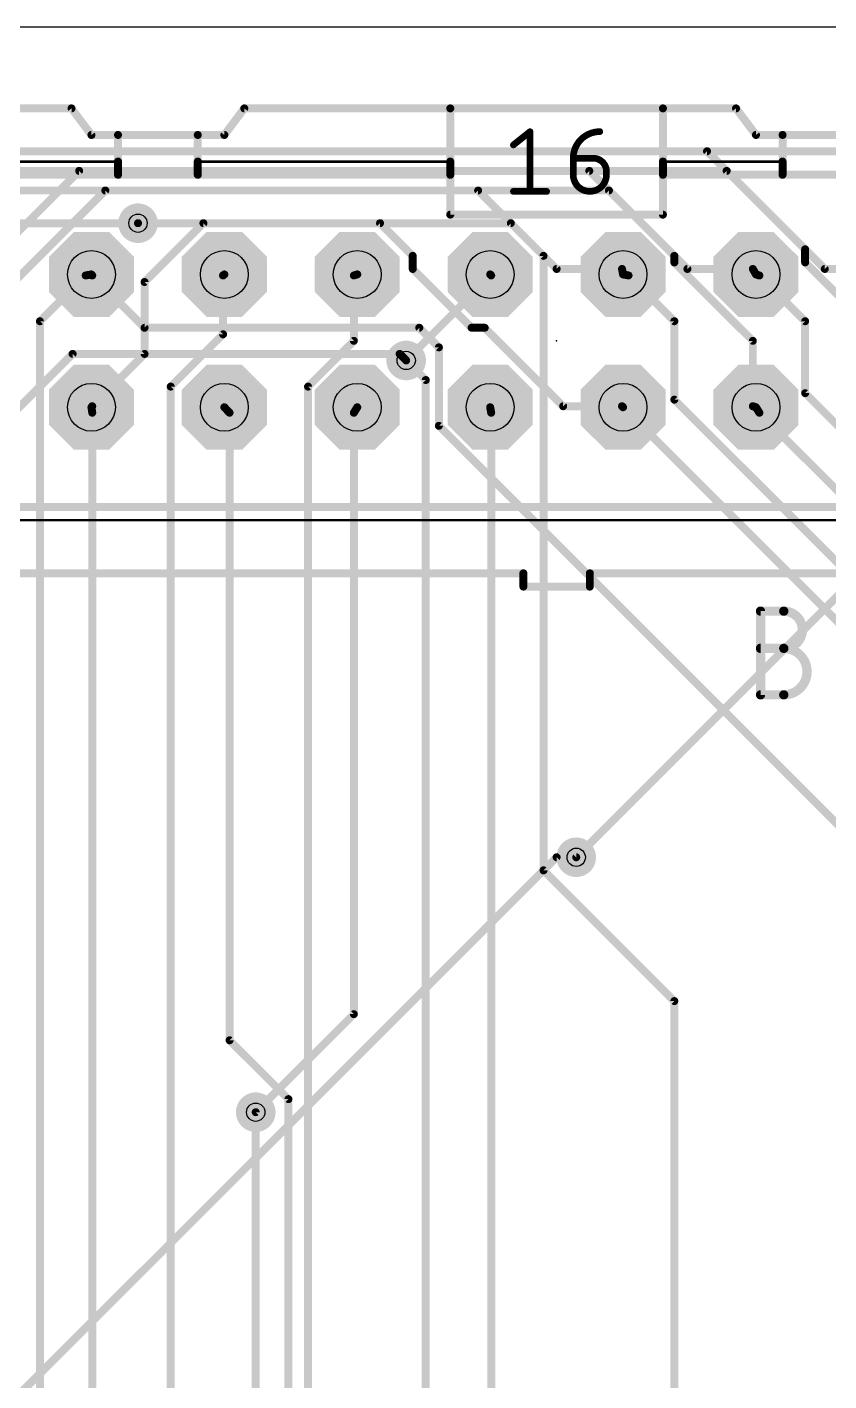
# Model space of a CAD drawing. Extents: x 0 to 200, y 0 to 49.
# Drawn here: x 23.88 to 39.2, y 22.11 to 48 of the extents above; entities that cross this region are included whole.
import ezdxf

# ---------------------------------------------------------------- set-up
doc = ezdxf.new("R2010")
doc.units = 0
for name, color, linetype in [('1', 12, 'CONTINUOUS'), ('16', 132, 'CONTINUOUS'), ('17', 110, 'CONTINUOUS'), ('18', 110, 'CONTINUOUS'), ('20', 31, 'CONTINUOUS'), ('21', 253, 'CONTINUOUS'), ('23', 53, 'CONTINUOUS'), ('25', 253, 'CONTINUOUS'), ('29', 253, 'CONTINUOUS'), ('30', 253, 'CONTINUOUS'), ('44', 253, 'CONTINUOUS'), ('51', 253, 'CONTINUOUS')]:
    doc.layers.add(name, color=color, linetype=linetype)

# ---------------------------------------------------------------- blocks, each defined once
blk = doc.blocks.new('RECT')
blk.add_solid([(-0.5, -0.5), (0.5, -0.5), (-0.5, 0.5), (0.5, 0.5)])
blk = doc.blocks.new('OCTAGONP')
at = {"const_width": 0.5}
blk.add_lwpolyline([(-0.25, -0.1036), (-0.25, 0.1036), (-0.1036, 0.25), (0.1036, 0.25), (0.25, 0.1036), (0.25, -0.1036), (0.1036, -0.25), (-0.1036, -0.25), (-0.25, -0.1036), (-0.25, 0.1036)], dxfattribs=at)
blk = doc.blocks.new('ROUNDV')
at = {"const_width": 0.5}
blk.add_lwpolyline([(0, -0.25, 1), (0, 0.25, 1), (0, -0.25)], format="xyb", dxfattribs=at)

msp = doc.modelspace()

# ---------------------------------------------------------------- linework, layer by layer
at = {"layer": '1', "const_width": 0.1524}
for points in [[(16.375, 45.625), (39.375, 45.625)], [(17.25, 45.25), (37.25, 45.25)], [(37.25, 45.25), (39.125, 43.375)], [(19.625, 44.875), (35, 44.875)], [(35, 44.875), (36.5, 43.375)], [(21.5, 44.25), (26, 44.25)], [(26.125, 43.125), (27.25, 44.25)], [(27.25, 44.25), (33.125, 44.25)], [(33.125, 44.25), (33.75, 43.625)], [(33.75, 43.625), (33.75, 31.875)], [(25, 43.25), (24.125, 42.375)], [(25, 43.25), (25.11, 43.27)], [(27.625, 43.25), (27.65, 43.27)], [(27.625, 42.125), (27.625, 43.25)], [(30.125, 43.25), (30.19, 43.27)], [(30.125, 42), (30.125, 43.25)], [(32.75, 43.25), (31.125, 41.625)], [(32.75, 43.25), (32.73, 43.27)], [(36.5, 43.375), (37.75, 43.375)], [(37.75, 43.375), (37.81, 43.27)], [(39.125, 43.375), (40.25, 43.375)], [(26.125, 41.75), (26.125, 43.125)], [(24.125, 42.375), (24.125, 8)], [(26.625, 41.125), (27.625, 42.125)], [(29.25, 41.125), (30.125, 42)], [(25.125, 40.75), (26.125, 41.75)], [(31.125, 41.625), (31.5, 41.25)], [(26.625, 15.125), (26.625, 41.125)], [(29.25, 17.5), (29.25, 41.125)], [(31.5, 41.25), (31.5, 16.125)], [(25.125, 40.75), (25.11, 40.73)], [(25.125, 40.625), (25.11, 40.73)], [(25.125, 40.625), (25.125, 14.375)], [(27.75, 40.625), (27.65, 40.73)], [(27.75, 28.625), (27.75, 40.625)], [(32.75, 40.625), (32.73, 40.73)], [(32.75, 17.125), (32.75, 40.625)], [(34.375, 32.125), (42.875, 40.625)], [(33.75, 31.875), (36.25, 29.375)], [(36.25, 29.375), (36.25, 14.375)], [(28.875, 27.5), (27.75, 28.625)], [(28.875, 16.625), (28.875, 27.5)], [(28.25, 16.75), (28.25, 27.25)]]:
    msp.add_lwpolyline(points, dxfattribs=at)
at = {"layer": '1', "const_width": 0.0762}
for points in [[(37.2769, 45.2769, 1), (37.2231, 45.2231)], [(37.25, 45.2119, 1), (37.25, 45.2881)], [(35.0269, 44.9019, 1), (34.9731, 44.8481)], [(35, 44.8369, 1), (35, 44.9131)], [(26, 44.2119, 1), (26, 44.2881)], [(27.25, 44.2881, 1), (27.25, 44.2119)], [(27.2769, 44.2231, 1), (27.2231, 44.2769)], [(33.1519, 44.2769, 1), (33.0981, 44.2231)], [(33.125, 44.2119, 1), (33.125, 44.2881)], [(33.7881, 43.625, 1), (33.7119, 43.625)], [(33.7231, 43.5981, 1), (33.7769, 43.6519)], [(24.9932, 43.2875, 1), (25.0068, 43.2125)], [(25.0269, 43.2231, 1), (24.9731, 43.2769)], [(25.1168, 43.2325, 1), (25.1032, 43.3075)], [(27.6631, 43.25, 1), (27.5869, 43.25)], [(27.6012, 43.2798, 1), (27.6488, 43.2202)], [(27.6738, 43.2402, 1), (27.6262, 43.2998)], [(30.1631, 43.25, 1), (30.0869, 43.25)], [(30.1138, 43.2864, 1), (30.1362, 43.2136)], [(30.2012, 43.2336, 1), (30.1788, 43.3064)], [(32.7569, 43.2969, 1), (32.7031, 43.2431)], [(32.7769, 43.2231, 1), (32.7231, 43.2769)], [(32.7231, 43.2231, 1), (32.7769, 43.2769)], [(36.5, 43.4131, 1), (36.5, 43.3369)], [(36.4731, 43.3481, 1), (36.5269, 43.4019)], [(37.7831, 43.3939, 1), (37.7169, 43.3561)], [(37.75, 43.3369, 1), (37.75, 43.4131)], [(37.7769, 43.2511, 1), (37.8431, 43.2889)], [(39.125, 43.4131, 1), (39.125, 43.3369)], [(39.0981, 43.3481, 1), (39.1519, 43.4019)], [(26.1631, 43.125, 1), (26.0869, 43.125)], [(26.0981, 43.1519, 1), (26.1519, 43.0981)], [(24.1631, 42.375, 1), (24.0869, 42.375)], [(24.0981, 42.4019, 1), (24.1519, 42.3481)], [(27.6519, 42.0981, 1), (27.5981, 42.1519)], [(27.5869, 42.125, 1), (27.6631, 42.125)], [(30.0869, 42, 1), (30.1631, 42)], [(30.1519, 41.9731, 1), (30.0981, 42.0269)], [(26.0869, 41.75, 1), (26.1631, 41.75)], [(26.1519, 41.7231, 1), (26.0981, 41.7769)], [(31.1519, 41.6519, 1), (31.0981, 41.5981)], [(31.0981, 41.6519, 1), (31.1519, 41.5981)], [(26.6631, 41.125, 1), (26.5869, 41.125)], [(26.5981, 41.1519, 1), (26.6519, 41.0981)], [(29.2881, 41.125, 1), (29.2119, 41.125)], [(29.2231, 41.1519, 1), (29.2769, 41.0981)], [(31.5381, 41.25, 1), (31.4619, 41.25)], [(31.4731, 41.2231, 1), (31.5269, 41.2769)], [(25.1477, 40.7354, 1), (25.0723, 40.7246)], [(25.0795, 40.7529, 1), (25.1405, 40.7071)], [(25.1631, 40.625, 1), (25.0869, 40.625)], [(25.0981, 40.7769, 1), (25.1519, 40.7231)], [(25.0873, 40.6196, 1), (25.1627, 40.6304)], [(25.1555, 40.7271, 1), (25.0945, 40.7729)], [(27.6776, 40.7563, 1), (27.6224, 40.7037)], [(27.7881, 40.625, 1), (27.7119, 40.625)], [(27.7224, 40.5987, 1), (27.7776, 40.6513)], [(32.7674, 40.7371, 1), (32.6926, 40.7229)], [(32.7881, 40.625, 1), (32.7119, 40.625)], [(32.7126, 40.6179, 1), (32.7874, 40.6321)], [(34.3481, 32.1519, 1), (34.4019, 32.0981)], [(33.7119, 31.875, 1), (33.7881, 31.875)], [(33.7769, 31.9019, 1), (33.7231, 31.8481)], [(36.2881, 29.375, 1), (36.2119, 29.375)], [(36.2231, 29.3481, 1), (36.2769, 29.4019)], [(27.7119, 28.625, 1), (27.7881, 28.625)], [(27.7769, 28.6519, 1), (27.7231, 28.5981)], [(28.9131, 27.5, 1), (28.8369, 27.5)], [(28.8481, 27.4731, 1), (28.9019, 27.5269)], [(28.2881, 27.25, 1), (28.2119, 27.25)]]:
    msp.add_lwpolyline(points, format="xyb", dxfattribs=at)
at = {"layer": '16', "const_width": 0.1524}
for points in [[(14.25, 45.625), (36.875, 45.625)], [(36.875, 45.625), (38.75, 43.75)], [(15.5, 35.875), (24.875, 45.25)], [(24.875, 45.25), (34.625, 45.25)], [(34.625, 45.25), (36.25, 43.625)], [(15.375, 34.875), (25.375, 44.875)], [(25.375, 44.875), (32.5, 44.875)], [(32.5, 44.875), (34, 43.375)], [(26, 44.25), (30.625, 44.25)], [(30.625, 44.25), (31.25, 43.625)], [(38.75, 43.75), (38.75, 43.5)], [(31.25, 43.625), (31.25, 43.375)], [(36.25, 43.625), (36.25, 43.5)], [(36.25, 43.5), (37.75, 42)], [(38.75, 43.5), (40.25, 42)], [(25.125, 43.25), (25.11, 43.27)], [(25.125, 43.25), (26.125, 42.25)], [(31.25, 43.375), (32.375, 42.25)], [(34, 43.375), (35.25, 43.375)], [(35.25, 43.375), (35.27, 43.27)], [(35.375, 43.25), (35.27, 43.27)], [(35.375, 43.25), (36.25, 42.375)], [(37.875, 43.25), (37.81, 43.27)], [(37.875, 43.25), (38.75, 42.375)], [(26.125, 42.25), (31.375, 42.25)], [(31.375, 42.25), (31.75, 41.875)], [(32.375, 42.25), (32.625, 42.25)], [(32.625, 42.25), (34.125, 40.75)], [(36.25, 42.375), (36.25, 40.875)], [(38.75, 42.375), (38.75, 41)], [(31.75, 41.875), (31.75, 40.375)], [(37.75, 42), (37.75, 40.75)], [(24.75, 41.75), (17.25, 34.25)], [(31, 41.75), (24.75, 41.75)], [(31.125, 41.625), (31, 41.75)], [(36.25, 40.875), (43.25, 33.875)], [(38.75, 41), (43.375, 36.375)], [(30.125, 40.625), (30.19, 40.73)], [(30.125, 29.125), (30.125, 40.625)], [(34.125, 40.75), (35.25, 40.75)], [(35.25, 40.75), (35.27, 40.73)], [(35.27, 40.73), (43.375, 32.625)], [(37.75, 40.75), (37.81, 40.73)], [(37.875, 40.625), (37.81, 40.73)], [(37.875, 40.625), (43.375, 35.125)], [(31.75, 40.375), (52, 20.125)], [(19.25, 17.375), (34, 32.125)], [(34, 32.125), (34.375, 32.125)], [(28.25, 27.25), (30.125, 29.125)]]:
    msp.add_lwpolyline(points, dxfattribs=at)
at = {"layer": '16', "const_width": 0.0762}
for points in [[(36.9019, 45.6519, 1), (36.8481, 45.5981)], [(36.875, 45.5869, 1), (36.875, 45.6631)], [(24.875, 45.2881, 1), (24.875, 45.2119)], [(24.9019, 45.2231, 1), (24.8481, 45.2769)], [(34.6519, 45.2769, 1), (34.5981, 45.2231)], [(34.625, 45.2119, 1), (34.625, 45.2881)], [(25.375, 44.9131, 1), (25.375, 44.8369)], [(25.4019, 44.8481, 1), (25.3481, 44.9019)], [(32.5269, 44.9019, 1), (32.4731, 44.8481)], [(32.5, 44.8369, 1), (32.5, 44.9131)], [(26, 44.2881, 1), (26, 44.2119)], [(30.6519, 44.2769, 1), (30.5981, 44.2231)], [(30.625, 44.2119, 1), (30.625, 44.2881)], [(38.7881, 43.75, 1), (38.7119, 43.75)], [(38.7231, 43.7231, 1), (38.7769, 43.7769)], [(31.2881, 43.625, 1), (31.2119, 43.625)], [(31.2231, 43.5981, 1), (31.2769, 43.6519)], [(36.2881, 43.625, 1), (36.2119, 43.625)], [(36.2119, 43.5, 1), (36.2881, 43.5)], [(36.2769, 43.5269, 1), (36.2231, 43.4731)], [(36.2231, 43.5981, 1), (36.2769, 43.6519)], [(38.7119, 43.5, 1), (38.7881, 43.5)], [(38.7769, 43.5269, 1), (38.7231, 43.4731)], [(25.1405, 43.2929, 1), (25.0795, 43.2471)], [(25.1519, 43.2769, 1), (25.0981, 43.2231)], [(25.0945, 43.2271, 1), (25.1555, 43.2729)], [(31.2119, 43.375, 1), (31.2881, 43.375)], [(31.2769, 43.4019, 1), (31.2231, 43.3481)], [(34, 43.4131, 1), (34, 43.3369)], [(33.9731, 43.3481, 1), (34.0269, 43.4019)], [(35.2874, 43.3821, 1), (35.2126, 43.3679)], [(35.2771, 43.3074, 1), (35.2629, 43.2326)], [(35.2326, 43.2629, 1), (35.3074, 43.2771)], [(35.25, 43.3369, 1), (35.25, 43.4131)], [(35.4019, 43.2769, 1), (35.3481, 43.2231)], [(35.3679, 43.2126, 1), (35.3821, 43.2874)], [(37.8212, 43.3064, 1), (37.7988, 43.2336)], [(37.9019, 43.2769, 1), (37.8481, 43.2231)], [(37.8638, 43.2136, 1), (37.8862, 43.2864)], [(26.125, 42.2881, 1), (26.125, 42.2119)], [(26.0981, 42.2231, 1), (26.1519, 42.2769)], [(31.4019, 42.2769, 1), (31.3481, 42.2231)], [(31.375, 42.2119, 1), (31.375, 42.2881)], [(32.375, 42.2881, 1), (32.375, 42.2119)], [(32.3481, 42.2231, 1), (32.4019, 42.2769)], [(32.6519, 42.2769, 1), (32.5981, 42.2231)], [(32.625, 42.2119, 1), (32.625, 42.2881)], [(36.2881, 42.375, 1), (36.2119, 42.375)], [(36.2231, 42.3481, 1), (36.2769, 42.4019)], [(38.7881, 42.375, 1), (38.7119, 42.375)], [(38.7231, 42.3481, 1), (38.7769, 42.4019)], [(31.7881, 41.875, 1), (31.7119, 41.875)], [(31.7231, 41.8481, 1), (31.7769, 41.9019)], [(37.7881, 42, 1), (37.7119, 42)], [(37.7231, 41.9731, 1), (37.7769, 42.0269)], [(24.75, 41.7881, 1), (24.75, 41.7119)], [(24.7769, 41.7231, 1), (24.7231, 41.7769)], [(31.0269, 41.7769, 1), (30.9731, 41.7231)], [(31, 41.7119, 1), (31, 41.7881)], [(31.0981, 41.5981, 1), (31.1519, 41.6519)], [(36.2119, 40.875, 1), (36.2881, 40.875)], [(36.2769, 40.9019, 1), (36.2231, 40.8481)], [(38.7119, 41, 1), (38.7881, 41)], [(38.7769, 41.0269, 1), (38.7231, 40.9731)], [(30.1631, 40.625, 1), (30.0869, 40.625)], [(30.0926, 40.6451, 1), (30.1574, 40.6049)], [(30.2224, 40.7099, 1), (30.1576, 40.7501)], [(34.125, 40.7881, 1), (34.125, 40.7119)], [(34.0981, 40.7231, 1), (34.1519, 40.7769)], [(35.2769, 40.7769, 1), (35.2231, 40.7231)], [(35.2969, 40.7569, 1), (35.2431, 40.7031)], [(35.2431, 40.7031, 1), (35.2969, 40.7569)], [(35.25, 40.7119, 1), (35.25, 40.7881)], [(37.7119, 40.75, 1), (37.7881, 40.75)], [(37.762, 40.7861, 1), (37.738, 40.7139)], [(37.8424, 40.7501, 1), (37.7776, 40.7099)], [(37.798, 40.6939, 1), (37.822, 40.7661)], [(37.9019, 40.6519, 1), (37.8481, 40.5981)], [(37.8426, 40.6049, 1), (37.9074, 40.6451)], [(31.7119, 40.375, 1), (31.7881, 40.375)], [(31.7769, 40.4019, 1), (31.7231, 40.3481)], [(34, 32.1631, 1), (34, 32.0869)], [(34.0269, 32.0981, 1), (33.9731, 32.1519)], [(34.375, 32.0869, 1), (34.375, 32.1631)], [(30.0869, 29.125, 1), (30.1631, 29.125)], [(30.1519, 29.0981, 1), (30.0981, 29.1519)], [(28.2231, 27.2769, 1), (28.2769, 27.2231)]]:
    msp.add_lwpolyline(points, format="xyb", dxfattribs=at)
at = {"layer": '20'}
msp.add_line((200, 48), (0, 48), dxfattribs=at)
at = {"layer": '21'}
for points, const_width in [([(20.03, 46.445), (24.729, 46.445)], 0.1524), ([(25.11, 45.937), (24.729, 46.445)], 0.1524), ([(28.031, 46.445), (27.65, 45.937)], 0.1524), ([(28.031, 46.445), (31.968, 46.445)], 0.1524), ([(31.968, 46.445), (36.032, 46.445)], 0.1524), ([(31.968, 45.429), (31.968, 46.445)], 0.1524), ([(36.032, 45.429), (36.032, 46.445)], 0.1524), ([(37.429, 46.445), (36.032, 46.445)], 0.1524), ([(37.81, 45.937), (37.429, 46.445)], 0.1524), ([(25.11, 45.937), (25.618, 45.937)], 0.1524), ([(25.618, 45.429), (25.618, 45.937)], 0.1524), ([(25.618, 45.937), (27.142, 45.937)], 0.1524), ([(27.142, 45.429), (27.142, 45.937)], 0.1524), ([(27.142, 45.937), (27.65, 45.937)], 0.1524), ([(33.1745, 45.7465), (33.492, 46.0005)], 0.127), ([(33.492, 46.0005), (33.492, 44.8575)], 0.127), ([(37.81, 45.937), (38.318, 45.937)], 0.1524), ([(38.318, 45.429), (38.318, 45.937)], 0.1524), ([(38.318, 45.937), (39.842, 45.937)], 0.1524), ([(25.618, 45.429), (21.046, 45.429)], 0.0508), ([(25.618, 45.175), (25.618, 45.429)], 0.1524), ([(27.142, 45.175), (27.142, 45.429)], 0.1524), ([(27.142, 45.429), (31.968, 45.429)], 0.0508), ([(31.968, 45.175), (31.968, 45.429)], 0.1524), ([(34.3175, 45.4925), (34.6985, 45.4925)], 0.127), ([(34.3175, 45.175), (34.3175, 45.4925)], 0.127), ([(36.032, 45.175), (36.032, 45.429)], 0.1524), ([(38.318, 45.429), (36.032, 45.429)], 0.0508), ([(38.318, 45.175), (38.318, 45.429)], 0.1524), ([(21.3, 45.175), (25.618, 45.175)], 0.1524), ([(25.618, 45.175), (27.142, 45.175)], 0.1524), ([(27.142, 45.175), (31.968, 45.175)], 0.1524), ([(31.968, 44.413), (31.968, 45.175)], 0.1524), ([(34.9525, 45.2385), (34.9525, 45.175)], 0.127), ([(36.032, 45.175), (36.032, 44.413)], 0.1524), ([(36.032, 45.175), (38.318, 45.175)], 0.1524), ([(38.318, 45.175), (39.842, 45.175)], 0.1524), ([(33.1745, 44.8575), (33.8095, 44.8575)], 0.127), ([(31.968, 44.413), (36.032, 44.413)], 0.1524), ([(46.7, 38.825), (21.3, 38.825)], 0.1524), ([(21.046, 38.571), (46.954, 38.571)], 0.0508), ([(33.365, 37.555), (22.57, 37.555)], 0.1524), ([(33.365, 37.301), (33.365, 37.555)], 0.1524), ([(34.635, 37.301), (34.635, 37.555)], 0.1524), ([(45.43, 37.555), (34.635, 37.555)], 0.1524), ([(33.365, 37.301), (34.635, 37.301)], 0.1524)]:
    msp.add_lwpolyline(points, dxfattribs=dict(at, const_width=const_width))
for points, const_width in [([(24.7595, 46.4679, 1), (24.6985, 46.4221)], 0.0762), ([(24.729, 46.4069, 1), (24.729, 46.4831)], 0.0762), ([(28.031, 46.4831, 1), (28.031, 46.4069)], 0.0762), ([(28.0615, 46.4221, 1), (28.0005, 46.4679)], 0.0762), ([(31.968, 46.4831, 1), (31.968, 46.4069)], 0.0762), ([(32.0061, 46.445, 1), (31.9299, 46.445)], 0.0762), ([(31.968, 46.4069, 1), (31.968, 46.4831)], 0.0762), ([(36.0701, 46.445, 1), (35.9939, 46.445)], 0.0762), ([(36.032, 46.4831, 1), (36.032, 46.4069)], 0.0762), ([(36.032, 46.4069, 1), (36.032, 46.4831)], 0.0762), ([(37.4595, 46.4679, 1), (37.3985, 46.4221)], 0.0762), ([(37.429, 46.4069, 1), (37.429, 46.4831)], 0.0762), ([(25.11, 45.9751, 1), (25.11, 45.8989)], 0.0762), ([(25.0795, 45.9141, 1), (25.1405, 45.9599)], 0.0762), ([(25.6561, 45.937, 1), (25.5799, 45.937)], 0.0762), ([(25.618, 45.9751, 1), (25.618, 45.8989)], 0.0762), ([(25.618, 45.8989, 1), (25.618, 45.9751)], 0.0762), ([(27.1801, 45.937, 1), (27.1039, 45.937)], 0.0762), ([(27.142, 45.9751, 1), (27.142, 45.8989)], 0.0762), ([(27.142, 45.8989, 1), (27.142, 45.9751)], 0.0762), ([(27.6195, 45.9599, 1), (27.6805, 45.9141)], 0.0762), ([(27.65, 45.8989, 1), (27.65, 45.9751)], 0.0762), ([(33.5238, 46.0005, 1), (33.4603, 46.0005)], 0.0635), ([(33.5118, 45.9757, 1), (33.4722, 46.0253)], 0.0635), ([(34.8255, 46.0005, 0.4142), (34.3175, 45.4925)], 0.127), ([(34.8255, 45.9688, 1), (34.8255, 46.0323)], 0.0635), ([(37.81, 45.9751, 1), (37.81, 45.8989)], 0.0762), ([(37.7795, 45.9141, 1), (37.8405, 45.9599)], 0.0762), ([(38.3561, 45.937, 1), (38.2799, 45.937)], 0.0762), ([(38.318, 45.9751, 1), (38.318, 45.8989)], 0.0762), ([(38.318, 45.8989, 1), (38.318, 45.9751)], 0.0762), ([(33.1547, 45.7713, 1), (33.1943, 45.7217)], 0.0635), ([(25.6561, 45.429, 1), (25.5799, 45.429)], 0.0762), ([(25.5799, 45.429, 1), (25.6561, 45.429)], 0.0762), ([(25.618, 45.4163, 1), (25.618, 45.4417)], 0.0254), ([(27.1801, 45.429, 1), (27.1039, 45.429)], 0.0762), ([(27.1039, 45.429, 1), (27.1801, 45.429)], 0.0762), ([(27.142, 45.4417, 1), (27.142, 45.4163)], 0.0254), ([(32.0061, 45.429, 1), (31.9299, 45.429)], 0.0762), ([(31.9299, 45.429, 1), (32.0061, 45.429)], 0.0762), ([(31.968, 45.4163, 1), (31.968, 45.4417)], 0.0254), ([(34.3175, 45.5243, 1), (34.3175, 45.4607)], 0.0635), ([(34.3493, 45.4925, 1), (34.2858, 45.4925)], 0.0635), ([(34.2858, 45.4925, 1), (34.3493, 45.4925)], 0.0635), ([(34.9525, 45.2385, 0.4142), (34.6985, 45.4925)], 0.127), ([(34.6985, 45.5243, 1), (34.6985, 45.4607)], 0.0635), ([(34.6985, 45.4607, 1), (34.6985, 45.5243)], 0.0635), ([(36.0701, 45.429, 1), (35.9939, 45.429)], 0.0762), ([(35.9939, 45.429, 1), (36.0701, 45.429)], 0.0762), ([(36.032, 45.4417, 1), (36.032, 45.4163)], 0.0254), ([(38.3561, 45.429, 1), (38.2799, 45.429)], 0.0762), ([(38.2799, 45.429, 1), (38.3561, 45.429)], 0.0762), ([(38.318, 45.4163, 1), (38.318, 45.4417)], 0.0254), ([(25.618, 45.2131, 1), (25.618, 45.1369)], 0.0762), ([(25.5799, 45.175, 1), (25.6561, 45.175)], 0.0762), ([(25.618, 45.1369, 1), (25.618, 45.2131)], 0.0762), ([(27.142, 45.2131, 1), (27.142, 45.1369)], 0.0762), ([(27.1039, 45.175, 1), (27.1801, 45.175)], 0.0762), ([(27.142, 45.1369, 1), (27.142, 45.2131)], 0.0762), ([(32.0061, 45.175, 1), (31.9299, 45.175)], 0.0762), ([(31.9299, 45.175, 1), (32.0061, 45.175)], 0.0762), ([(31.968, 45.1369, 1), (31.968, 45.2131)], 0.0762), ([(34.3175, 45.175, 1), (34.9525, 45.175)], 0.127), ([(34.3493, 45.175, 1), (34.2858, 45.175)], 0.0635), ([(34.2858, 45.175, 1), (34.3493, 45.175)], 0.0635), ([(34.9843, 45.2385, 1), (34.9207, 45.2385)], 0.0635), ([(34.9207, 45.2385, 1), (34.9843, 45.2385)], 0.0635), ([(34.9843, 45.175, 1), (34.9207, 45.175)], 0.0635), ([(34.9207, 45.175, 1), (34.9843, 45.175)], 0.0635), ([(36.0701, 45.175, 1), (35.9939, 45.175)], 0.0762), ([(36.032, 45.2131, 1), (36.032, 45.1369)], 0.0762), ([(35.9939, 45.175, 1), (36.0701, 45.175)], 0.0762), ([(38.318, 45.2131, 1), (38.318, 45.1369)], 0.0762), ([(38.2799, 45.175, 1), (38.3561, 45.175)], 0.0762), ([(38.318, 45.1369, 1), (38.318, 45.2131)], 0.0762), ([(33.1745, 44.8893, 1), (33.1745, 44.8257)], 0.0635), ([(33.4603, 44.8575, 1), (33.5238, 44.8575)], 0.0635), ([(33.8095, 44.8257, 1), (33.8095, 44.8893)], 0.0635), ([(31.968, 44.4511, 1), (31.968, 44.3749)], 0.0762), ([(31.9299, 44.413, 1), (32.0061, 44.413)], 0.0762), ([(35.9939, 44.413, 1), (36.0701, 44.413)], 0.0762), ([(36.032, 44.3749, 1), (36.032, 44.4511)], 0.0762), ([(33.4031, 37.555, 1), (33.3269, 37.555)], 0.0762), ([(33.365, 37.5169, 1), (33.365, 37.5931)], 0.0762), ([(34.6731, 37.555, 1), (34.5969, 37.555)], 0.0762), ([(34.635, 37.5931, 1), (34.635, 37.5169)], 0.0762), ([(33.365, 37.3391, 1), (33.365, 37.2629)], 0.0762), ([(33.3269, 37.301, 1), (33.4031, 37.301)], 0.0762), ([(34.5969, 37.301, 1), (34.6731, 37.301)], 0.0762), ([(34.635, 37.2629, 1), (34.635, 37.3391)], 0.0762)]:
    msp.add_lwpolyline(points, format="xyb", dxfattribs=dict(at, const_width=const_width))
at = {"layer": '23'}
msp.add_point((34, 42), dxfattribs=at)
at = {"layer": '25', "const_width": 0.1778}
for points in [[(37.8971, 35.2309), (37.8971, 36.8311)], [(37.8971, 36.8311), (38.3416, 36.8311)], [(37.8971, 36.1199), (38.3416, 36.1199)], [(38.3416, 35.2309), (37.8971, 35.2309)]]:
    msp.add_lwpolyline(points, dxfattribs=at)
at = {"layer": '25'}
for points, const_width in [([(37.9416, 36.8311, 1), (37.8527, 36.8311)], 0.0889), ([(37.8971, 36.8755, 1), (37.8971, 36.7867)], 0.0889), ([(38.3416, 36.1199, 1), (38.3416, 36.8311)], 0.1778), ([(38.3416, 36.8755, 1), (38.3416, 36.7867)], 0.0889), ([(38.3416, 36.7867, 1), (38.3416, 36.8755)], 0.0889), ([(37.8971, 36.1643, 1), (37.8971, 36.0755)], 0.0889), ([(38.3416, 35.2309, 1), (38.3416, 36.1199)], 0.1778), ([(38.3416, 36.1643, 1), (38.3416, 36.0755)], 0.0889), ([(38.3416, 36.1643, 1), (38.3416, 36.0755)], 0.0889), ([(38.3416, 36.0755, 1), (38.3416, 36.1643)], 0.0889), ([(37.8971, 35.2753, 1), (37.8971, 35.1865)], 0.0889), ([(37.8527, 35.2309, 1), (37.9416, 35.2309)], 0.0889), ([(38.3416, 35.2753, 1), (38.3416, 35.1865)], 0.0889), ([(38.3416, 35.1865, 1), (38.3416, 35.2753)], 0.0889)]:
    msp.add_lwpolyline(points, format="xyb", dxfattribs=dict(at, const_width=const_width))
at = {"layer": '44'}
for centre, radius in [((26, 44.25), 0.175), ((25.11, 43.27), 0.4572), ((27.65, 43.27), 0.4572), ((30.19, 43.27), 0.4572), ((32.73, 43.27), 0.4572), ((35.27, 43.27), 0.4572), ((37.81, 43.27), 0.4572), ((31.125, 41.625), 0.175), ((25.11, 40.73), 0.4572), ((27.65, 40.73), 0.4572), ((30.19, 40.73), 0.4572), ((32.73, 40.73), 0.4572), ((35.27, 40.73), 0.4572), ((37.81, 40.73), 0.4572), ((34.375, 32.125), 0.175), ((28.25, 27.25), 0.175)]:
    msp.add_circle(centre, radius, dxfattribs=at)

# ---------------------------------------------------------------- block references
at = {"layer": '17', "xscale": 1.4224, "yscale": 1.4224, "rotation": 180}
for p in [(25.11, 43.27), (25.11, 43.27), (27.65, 43.27), (27.65, 43.27), (30.19, 43.27), (30.19, 43.27), (32.73, 43.27), (32.73, 43.27), (35.27, 43.27), (35.27, 43.27), (37.81, 43.27), (37.81, 43.27), (25.11, 40.73), (25.11, 40.73), (27.65, 40.73), (27.65, 40.73), (30.19, 40.73), (30.19, 40.73), (32.73, 40.73), (32.73, 40.73), (35.27, 40.73), (35.27, 40.73), (37.81, 40.73), (37.81, 40.73)]:
    msp.add_blockref('OCTAGONP', p, dxfattribs=at)
at = {"layer": '18', "xscale": 0.7564, "yscale": 0.7564}
for p in [(26, 44.25), (26, 44.25), (31.125, 41.625), (31.125, 41.625), (34.375, 32.125), (34.375, 32.125), (28.25, 27.25), (28.25, 27.25)]:
    msp.add_blockref('ROUNDV', p, dxfattribs=at)
at = {"layer": '29', "xscale": 1.6256, "yscale": 1.6256, "rotation": 180}
for p in [(25.11, 43.27), (27.65, 43.27), (30.19, 43.27), (32.73, 43.27), (35.27, 43.27), (37.81, 43.27), (25.11, 40.73), (27.65, 40.73), (30.19, 40.73), (32.73, 40.73), (35.27, 40.73), (37.81, 40.73)]:
    msp.add_blockref('OCTAGONP', p, dxfattribs=at)
at = {"layer": '30', "xscale": 1.6256, "yscale": 1.6256, "rotation": 180}
for p in [(25.11, 43.27), (27.65, 43.27), (30.19, 43.27), (32.73, 43.27), (35.27, 43.27), (37.81, 43.27), (25.11, 40.73), (27.65, 40.73), (30.19, 40.73), (32.73, 40.73), (35.27, 40.73), (37.81, 40.73)]:
    msp.add_blockref('OCTAGONP', p, dxfattribs=at)
at = {"layer": '51', "xscale": 0.508, "yscale": 0.508, "rotation": 180}
for p in [(25.11, 43.27), (27.65, 43.27), (30.19, 43.27), (32.73, 43.27), (35.27, 43.27), (37.81, 43.27), (25.11, 40.73), (27.65, 40.73), (30.19, 40.73), (32.73, 40.73), (35.27, 40.73), (37.81, 40.73)]:
    msp.add_blockref('RECT', p, dxfattribs=at)

doc.saveas('drawing.dxf')
